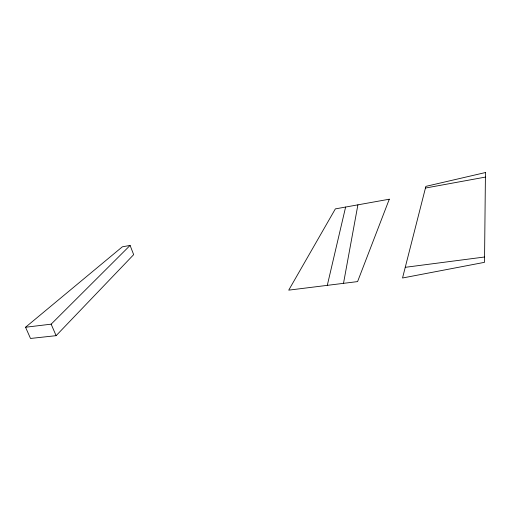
<?xml version="1.0" encoding="UTF-8"?>
<svg xmlns="http://www.w3.org/2000/svg" width="511" height="511" viewBox="0 0 511 511"><rect width="100%" height="100%" fill="white"/><g stroke="black" fill="none" stroke-linecap="round" stroke-linejoin="round"><path stroke-width="0.77" d="M343.507 283.343L357.904 204.841M327.296 285.355L345.621 207.044M56.114 335.67L133.665 254.657L130.094 245.421L122.353 246.813L25.55 327.244L30.513 338.461L56.114 335.67L51.151 324.166L130.094 245.421M425.446 188.048L485.405 177.093M405.255 267.317L484.569 257.001M25.55 327.244L51.151 324.166M485.45 172.539L484.517 262.328L402.534 277.997L425.874 186.368L485.45 172.539M389.293 199.207L357.591 281.593L288.728 290.146L335.357 208.89L389.293 199.207"/></g></svg>
